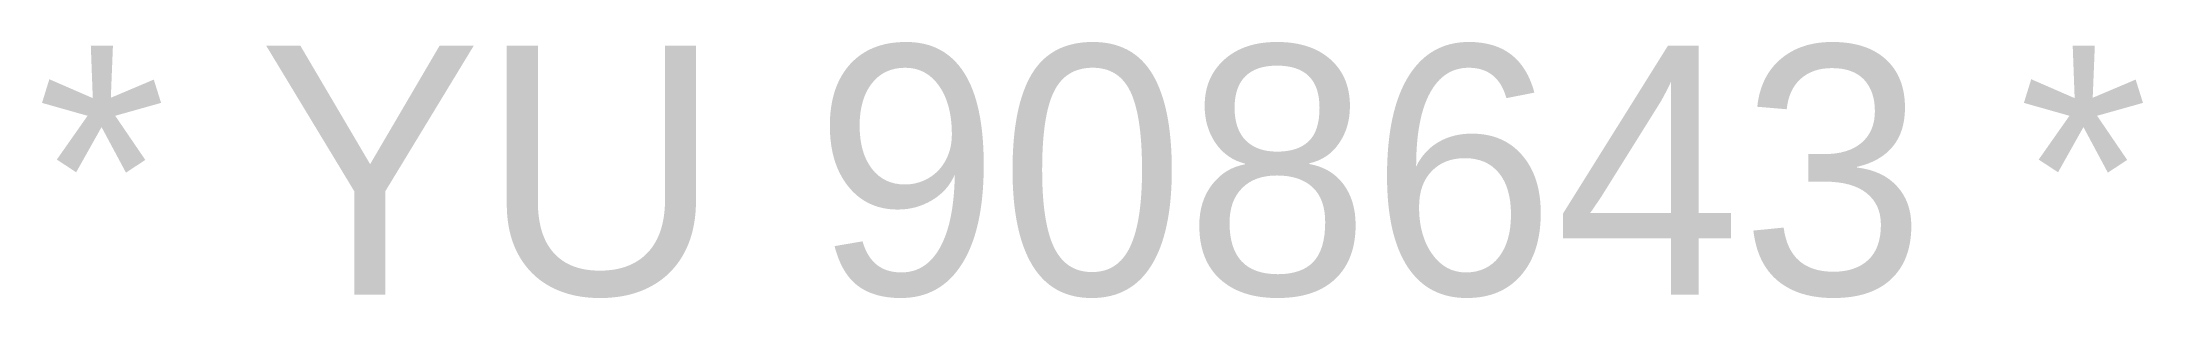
# Model space of a CAD drawing. Extents: x -6.45 to 1.98, y 2.49 to 3.51.
import ezdxf
from ezdxf.enums import TextEntityAlignment as Align

# ---------------------------------------------------------------- set-up
doc = ezdxf.new("R2010")
doc.units = 0
doc.layers.get('0').update_dxf_attribs({"linetype": 'CONTINUOUS'})

msp = doc.modelspace()

# ---------------------------------------------------------------- texts
msp.add_text('* YU 908643 *', height=1).set_placement((2, 3), align=Align.MIDDLE_RIGHT)

doc.saveas('drawing.dxf')
